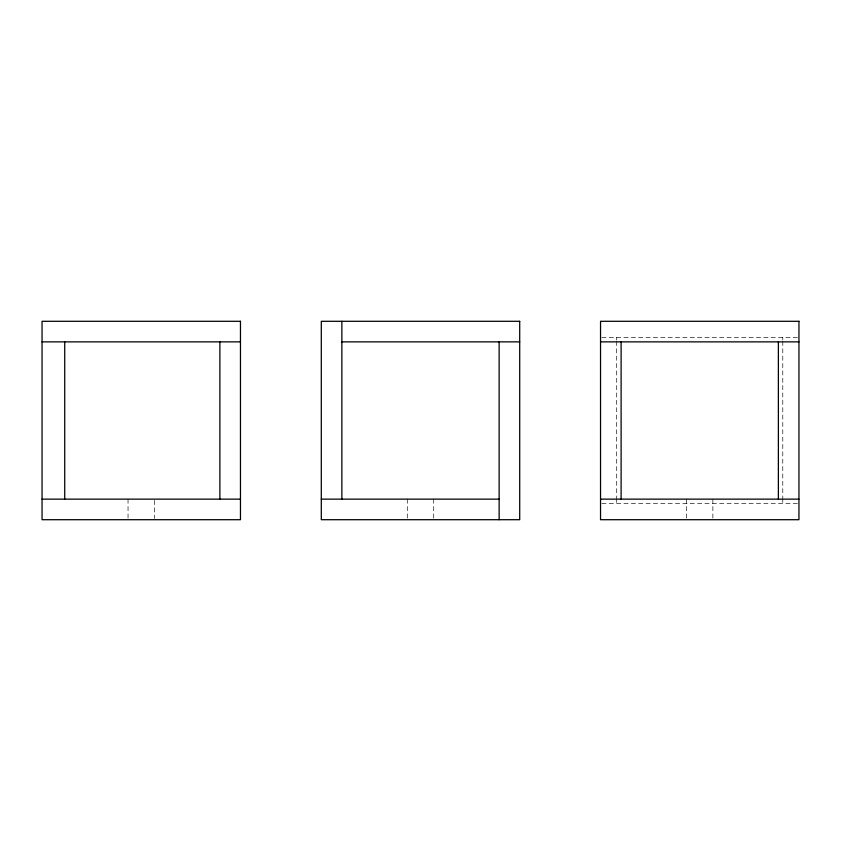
<?xml version="1.0" encoding="UTF-8"?>
<svg xmlns="http://www.w3.org/2000/svg" width="841" height="841" viewBox="0 0 841 841"><rect width="100%" height="100%" fill="white"/><g stroke="black" fill="none" stroke-linecap="round" stroke-linejoin="round"><path stroke-width="0.63" stroke-dasharray="4.21 3.15" d="M601.851 337.462L797.636 337.462M601.851 503.538L797.636 503.538M782.782 337.462L782.782 340.079M782.782 341.383L782.782 497.819M782.782 498.303L782.782 503.538M712.874 499.134L712.874 518.424M686.613 499.134L686.613 518.424M616.705 337.462L616.705 340.079M616.705 341.383L616.705 497.819M616.705 498.303L616.705 503.538M433.714 499.134L433.714 518.424M407.286 499.134L407.286 518.424M154.471 500.416L154.471 518.424M128.042 499.134L128.042 518.424"/><path stroke-width="1.26" d="M42.05 341.866L240.463 341.866M341.866 341.866L519.706 341.866M600.537 341.866L798.95 341.866M42.05 499.134L240.463 499.134M321.294 499.134L499.134 499.134M600.537 499.134L798.95 499.134M778.377 341.866L778.377 499.134M621.11 341.866L621.11 499.134M499.134 341.866L499.134 519.706M341.866 321.294L341.866 499.134M219.89 341.866L219.89 499.134M64.725 341.866L64.725 499.134M240.463 321.294L42.05 321.294L42.05 519.706L240.463 519.706L240.463 321.294M519.706 321.294L321.294 321.294L321.294 519.706L519.706 519.706L519.706 321.294M798.95 321.294L600.537 321.294L600.537 519.706L798.95 519.706L798.95 321.294"/></g></svg>
